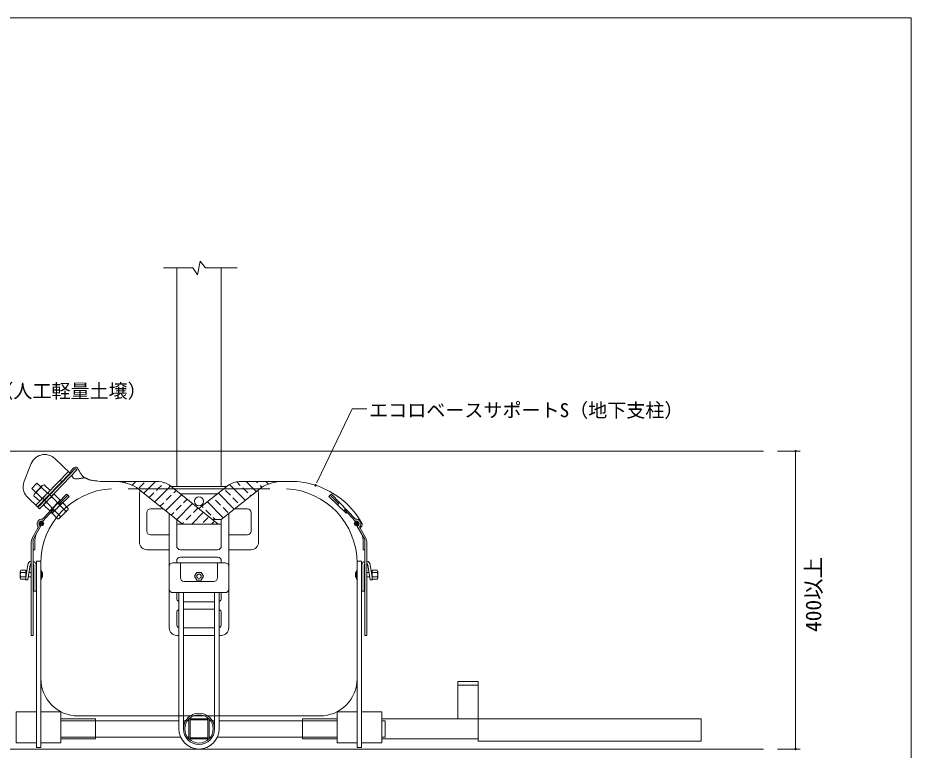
# Model space of a CAD drawing. Units: millimetres, scale not verified. Extents: x -1100 to 1100, y -752 to 752.
# Drawn here: x -100 to 1100, y -231 to 752 of the extents above; entities that cross this region are included whole.
import ezdxf
from ezdxf.enums import TextEntityAlignment as Align

# ---------------------------------------------------------------- set-up
doc = ezdxf.new("R2010")
doc.units = ezdxf.units.MM
doc.header["$LTSCALE"] = 4
doc.header["$PDMODE"] = 32
doc.header["$PDSIZE"] = 2
for name, color, linetype, lineweight in [('0-9_図面枠', 7, 'Continuous', 18), ('0-A_寸法', 7, 'Continuous', 18), ('0-C_地下支柱', 2, 'Continuous', 18), ('0-D_透水', 6, 'Continuous', 18), ('0-E_文字', 7, 'Continuous', 18), ('1-0_ｿｲﾙ', 2, 'Continuous', 18)]:
    doc.layers.add(name, color=color, linetype=linetype, lineweight=lineweight)
doc.styles.add('ＭＳ ゴシック', font='')
doc.styles.get('ＭＳ ゴシック').set_extended_font_data('MS Gothic')

msp = doc.modelspace()

# ---------------------------------------------------------------- linework, layer by layer
at = {"layer": '0-9_図面枠'}
msp.add_lwpolyline([(-1100, 752), (1100, 752), (1100, -752), (-1100, -752)], close=True, dxfattribs=at)
at = {"layer": '0-A_寸法'}
for p, q in [((920.408, 170.256), (950.889, 170.256)), ((920.408, -229.744), (950.889, -229.744))]:
    msp.add_line(p, q, dxfattribs=at)
msp.add_lwpolyline([(944.639, 170.256), (944.639, -229.744), (944.639, 170.256)], dxfattribs=at)
for p in [(944.639, 170.256), (944.639, -229.744)]:
    msp.add_point(p, dxfattribs=at)
at = {"layer": '0-C_地下支柱'}
for p, q in [((112.944, 416.199), (112.944, 122.872)), ((172.944, 416.166), (172.944, 122.872)), ((-91.99, 129.947), (-83.48, 151.279)), ((-32.616, 142.982), (-76.252, 97.541)), ((-30.308, 140.765), (-73.944, 95.324)), ((-32.255, 137.87), (-71.995, 96.487)), ((-71.347, 92.83), (-29.939, 135.951)), ((-81.806, 120.136), (-76.32, 114.869)), ((-78.052, 113.066), (-67.662, 123.885)), ((-68.51, 121.233), (-60.702, 113.735)), ((-57.238, 117.341), (-65.047, 124.839)), ((-43.698, 131.441), (-41.39, 129.225)), ((10.448, 129.582), (88.826, 129.582)), ((42.989, 127.843), (44.728, 129.582)), ((52.941, 124.537), (57.986, 129.582)), ((120.704, 72.372), (59.11, 121.588)), ((62.564, 120.902), (69.193, 127.531)), ((95.71, 127.531), (96.051, 127.873)), ((168.762, 72.372), (102.801, 125.078)), ((180.325, 122.872), (105.562, 122.872)), ((142.944, 93.002), (183.086, 125.078)), ((172.692, 78.372), (226.777, 121.588)), ((198.461, 124.217), (193.731, 128.947)), ((266.066, 129.582), (197.061, 129.582)), ((221.663, 127.531), (219.612, 129.582)), ((227.317, 121.877), (224.978, 124.217)), ((236.531, 125.922), (232.87, 129.582)), ((-78.9, 110.414), (-71.091, 102.915)), ((-75.436, 114.02), (-67.628, 106.522)), ((-71.091, 102.915), (-57.238, 117.341)), ((-34.941, 112.594), (-67.239, 78.878)), ((-37.194, 90.778), (-60.021, 114.034)), ((-33.34, 110.942), (-44.66, 99.968)), ((-33.34, 110.942), (-34.941, 112.594)), ((238.223, 119.639), (47.664, 119.639)), ((62.944, 112.872), (62.944, 47.872)), ((76.151, 107.972), (82.452, 114.273)), ((98.26, 90.306), (119.604, 111.651)), ((99.024, 104.33), (105.654, 110.958)), ((108.968, 114.273), (112.235, 117.54)), ((167.944, 112.872), (117.944, 112.872)), ((190.39, 92.514), (169.045, 113.858)), ((185.203, 110.958), (178.574, 117.588)), ((212.498, 110.18), (211.72, 110.958)), ((222.944, 47.872), (222.944, 112.872)), ((319.216, 110.942), (320.817, 112.594)), ((319.216, 110.942), (330.536, 99.968)), ((320.817, 112.594), (353.116, 78.878)), ((-44.331, 83.773), (-67.158, 107.029)), ((-43.059, 98.317), (-45.855, 101.201)), ((90.89, 96.195), (95.71, 101.015)), ((112.283, 91.071), (118.912, 97.7)), ((112.999, 78.529), (134.344, 99.874)), ((122.226, 101.015), (126.974, 105.763)), ((148.743, 94.386), (146.936, 96.192)), ((175.651, 80.736), (154.306, 102.081)), ((162.001, 107.644), (161.675, 107.97)), ((171.945, 97.7), (165.316, 104.33)), ((195.147, 101.015), (188.518, 107.644)), ((328.935, 98.317), (331.731, 101.201)), ((-71.347, 92.83), (-73.511, 94.908)), ((-52.918, 91.247), (-66.769, 76.406)), ((-51.674, 89.964), (-54.162, 92.53)), ((-44.367, 80.241), (-33.662, 90.749)), ((-36.305, 89.872), (-37.194, 90.778)), ((72.944, 87.872), (72.944, 62.872)), ((95.048, 92.872), (77.944, 92.872)), ((102.944, 86.564), (102.944, -67.128)), ((105.629, 84.418), (108.968, 87.756)), ((125.541, 77.813), (132.17, 84.442)), ((133.358, 72.372), (149.083, 88.097)), ((135.484, 87.756), (141.713, 93.985)), ((158.686, 84.442), (152.058, 91.071)), ((181.888, 87.756), (175.259, 94.386)), ((182.944, -67.128), (182.944, 86.564)), ((207.944, 92.872), (190.839, 92.872)), ((212.944, 62.872), (212.944, 87.872)), ((337.551, 89.964), (340.038, 92.53)), ((338.794, 91.247), (352.646, 76.406)), ((-70.232, 70.337), (-71.433, 74.2)), ((-68.796, 69.926), (-70.48, 75.347)), ((-67.56, 70.161), (-69.33, 75.858)), ((-66.493, 70.942), (-68.01, 75.821)), ((-65.748, 72.755), (-66.366, 74.744)), ((-43.442, 82.867), (-44.331, 83.773)), ((102.944, 78.372), (102.944, 72.372)), ((112.944, 78.573), (112.944, 42.872)), ((112.944, 72.372), (172.944, 72.372)), ((120.368, 72.64), (122.226, 74.498)), ((120.704, 72.372), (168.762, 72.372)), ((148.743, 74.498), (155.372, 81.128)), ((159.875, 72.372), (163.822, 76.319)), ((172.944, 78.372), (161.253, 78.372)), ((164.756, 78.372), (162.001, 81.128)), ((172.944, 42.872), (172.944, 78.573)), ((182.944, 78.372), (182.944, 72.372)), ((353.468, 70.146), (352.097, 74.557)), ((354.84, 69.943), (353.111, 75.506)), ((356.038, 70.3), (354.301, 75.89)), ((357.065, 71.208), (355.663, 75.72)), ((-73.526, 66.92), (-81.161, 53.32)), ((-69.842, 68.985), (-79.413, 52.688)), ((-72.794, 68.314), (-73.526, 66.92)), ((355.718, 68.985), (365.289, 52.688)), ((359.402, 66.92), (358.67, 68.314)), ((359.402, 66.92), (367.037, 53.32)), ((77.944, 57.872), (102.944, 57.872)), ((182.944, 57.872), (207.944, 57.872)), ((72.944, 37.872), (102.944, 37.872)), ((117.944, 37.872), (167.944, 37.872)), ((182.944, 37.872), (212.944, 37.872)), ((167.944, 27.872), (117.944, 27.872)), ((-69.556, 22.315), (-75.556, 22.315)), ((102.944, 15.226), (102.944, -14.774)), ((177.944, 20.226), (107.944, 20.226)), ((112.944, 22.872), (112.944, 20.226)), ((172.944, 20.226), (172.944, 22.872)), ((182.944, -14.774), (182.944, 15.226)), ((355.444, 22.315), (361.444, 22.315)), ((355.444, -110.361), (355.444, 19.778)), ((-97.2, 8.815), (-97.2, -0.185)), ((-89.97, 7.315), (-96.465, 7.315)), ((-96.465, 1.315), (-89.97, 1.315)), ((-89.97, 7.315), (-88.582, 7.315)), ((-86.461, 1.315), (-82.412, 1.315)), ((-82.412, 1.315), (-86.461, 1.315)), ((-85.567, 7.315), (-82.412, 7.315)), ((-85.567, 7.315), (-82.412, 7.315)), ((-80.112, 7.315), (-79.056, 7.315)), ((-80.112, 7.315), (-79.056, 7.315)), ((-79.056, 1.315), (-80.112, 1.315)), ((-80.112, 1.315), (-79.056, 1.315)), ((-76.056, 7.315), (-75.556, 7.315)), ((-76.056, 1.315), (-75.556, 1.315)), ((-69.061, 10.315), (-69.556, 10.315)), ((-69.061, 7.315), (-69.556, 7.315)), ((-69.556, 7.315), (-67.334, 7.315)), ((-69.556, 1.315), (-67.334, 1.315)), ((-68.326, 8.815), (-68.326, -0.185)), ((-67.334, 7.315), (-67.334, 1.315)), ((353.221, 7.315), (353.221, 1.315)), ((355.444, 7.315), (353.221, 7.315)), ((355.444, 1.315), (353.221, 1.315)), ((354.213, 8.815), (354.213, -0.185)), ((354.948, 10.315), (355.444, 10.315)), ((354.948, 7.315), (355.444, 7.315)), ((361.944, 7.315), (361.444, 7.315)), ((361.944, 1.315), (361.444, 1.315)), ((366, 7.315), (364.944, 7.315)), ((366, 7.315), (364.944, 7.315)), ((364.944, 1.315), (366, 1.315)), ((366, 1.315), (364.944, 1.315)), ((371.454, 7.315), (368.3, 7.315)), ((371.454, 7.315), (368.3, 7.315)), ((372.348, 1.315), (368.3, 1.315)), ((368.3, 1.315), (372.348, 1.315)), ((375.856, 7.315), (374.47, 7.315)), ((375.856, 7.315), (382.352, 7.315)), ((382.352, 1.315), (375.856, 1.315)), ((383.087, 8.815), (383.087, -0.185)), ((-69.556, -1.685), (-69.061, -1.685)), ((-69.556, -5.222), (-69.556, -135.361)), ((122.944, -4.774), (162.944, -4.774)), ((355.444, -1.685), (354.948, -1.685)), ((107.944, -19.774), (177.944, -19.774)), ((112.944, -19.774), (112.944, -27.128)), ((115.944, -19.774), (115.944, -202.744)), ((121.944, -19.774), (121.944, -202.744)), ((163.944, -19.774), (163.944, -202.744)), ((169.944, -19.774), (169.944, -202.744)), ((172.944, -27.128), (172.944, -19.774)), ((121.944, -32.128), (163.944, -32.128)), ((112.944, -47.128), (112.944, -62.128)), ((112.944, -47.128), (112.944, -62.128)), ((163.944, -42.128), (121.944, -42.128)), ((163.944, -42.128), (121.944, -42.128)), ((172.944, -62.128), (172.944, -47.128)), ((172.944, -62.128), (172.944, -47.128)), ((121.944, -67.128), (163.944, -67.128)), ((121.944, -67.128), (163.944, -67.128)), ((112.944, -77.128), (115.944, -77.128)), ((121.944, -77.128), (163.944, -77.128)), ((169.944, -77.128), (172.944, -77.128)), ((490.944, -189.244), (490.944, -139.244)), ((517.944, -139.244), (490.944, -139.244)), ((517.944, -189.244), (517.944, -139.244)), ((517.944, -144.244), (490.944, -144.244)), ((3.944, -191.744), (-42.556, -191.744)), ((-19.556, -185.361), (305.444, -185.361)), ((115.944, -191.744), (3.944, -191.744)), ((125.055, -191.744), (121.944, -191.744)), ((129.444, -191.744), (127.452, -191.744)), ((156.444, -191.744), (158.436, -191.744)), ((160.832, -191.744), (163.944, -191.744)), ((169.944, -191.744), (281.944, -191.744)), ((281.944, -191.744), (328.444, -191.744)), ((388.444, -191.744), (392.944, -191.744)), ((392.944, -191.744), (392.944, -213.744)), ((517.944, -189.244), (817.944, -189.244)), ((817.944, -189.244), (817.944, -219.244)), ((3.944, -213.744), (-42.556, -213.744)), ((118.286, -213.744), (3.944, -213.744)), ((129.444, -213.744), (127.452, -213.744)), ((156.444, -213.744), (158.436, -213.744)), ((167.601, -213.744), (281.944, -213.744)), ((281.944, -213.744), (328.444, -213.744)), ((388.444, -213.744), (392.944, -213.744)), ((388.444, -216.244), (517.944, -216.244)), ((517.944, -219.244), (817.944, -219.244))]:
    msp.add_line(p, q, dxfattribs=at)
for points in [[(95.049, 416.199), (134.633, 416.199), (140.867, 407.108), (144.392, 425.279), (151.834, 416.166), (194.052, 416.166)], [(-50.432, 160.089), (-29.875, 140.349), (-73.511, 94.908), (-87.264, 108.115)], [(-29.939, 135.951), (-21.346, 144.899), (-23.51, 146.977), (-29.875, 140.349)], [(-29.337, 140.868), (-29.342, 141.024), (-29.344, 141.09), (-29.345, 141.174), (-29.345, 141.279), (-29.342, 141.407), (-29.335, 141.561), (-29.324, 141.744), (-29.306, 141.96), (-29.281, 142.21), (-29.246, 142.499), (-29.191, 142.826), (-29.102, 143.193), (-28.967, 143.602), (-28.773, 144.052), (-28.508, 144.546), (-28.159, 145.083), (-27.713, 145.666), (-27.163, 146.288), (-26.523, 146.915), (-25.811, 147.506), (-25.046, 148.022), (-24.246, 148.421), (-23.432, 148.662), (-22.62, 148.706), (-21.832, 148.51), (-21.08, 148.048), (-20.365, 147.358), (-19.682, 146.486), (-19.029, 145.483), (-18.4, 144.398), (-17.792, 143.282), (-17.2, 142.183), (-16.62, 141.151), (-16.051, 140.226), (-15.494, 139.408), (-14.955, 138.69), (-14.438, 138.06), (-13.949, 137.51), (-13.491, 137.032)], [(-10.82, 134.473), (-12.013, 134.288), (-12.514, 134.21), (-13.114, 134.117), (-13.798, 134.01), (-14.554, 133.893), (-15.368, 133.766), (-16.227, 133.633), (-17.116, 133.495), (-18.024, 133.354), (-18.936, 133.214), (-19.843, 133.087), (-20.733, 132.985), (-21.598, 132.922), (-22.426, 132.911), (-23.208, 132.965), (-23.934, 133.097), (-24.594, 133.32), (-25.179, 133.642), (-25.693, 134.045), (-26.14, 134.505), (-26.524, 134.998), (-26.852, 135.503), (-27.127, 135.994), (-27.354, 136.45), (-27.538, 136.845), (-27.685, 137.162), (-27.798, 137.406), (-27.882, 137.586), (-27.942, 137.714), (-27.981, 137.798), (-28.006, 137.85), (-28.02, 137.878), (-28.044, 137.924)], [(-13.491, 137.032), (-13.07, 136.616), (-12.691, 136.253), (-12.357, 135.935), (-12.065, 135.658), (-11.814, 135.419), (-11.6, 135.215), (-11.419, 135.043), (-11.269, 134.9), (-11.147, 134.784), (-10.82, 134.473)], [(-10.82, 134.473), (-10.296, 134.312), (-10.077, 134.244), (-9.814, 134.161), (-9.516, 134.062), (-9.187, 133.946), (-8.836, 133.812), (-8.466, 133.661), (-8.087, 133.492), (-7.703, 133.304), (-7.316, 133.097), (-6.908, 132.874), (-6.454, 132.639), (-5.93, 132.394), (-5.312, 132.144), (-4.577, 131.891), (-3.7, 131.638), (-2.658, 131.39), (-1.439, 131.148), (-0.084, 130.916), (1.354, 130.697), (2.822, 130.492), (4.266, 130.305), (5.634, 130.137), (6.872, 129.992), (10.448, 129.582)], [(-81.806, 120.136), (-74.879, 127.349), (-69.394, 122.082)], [(68.781, 113.861), (74.559, 119.639), (84.502, 129.582)], [(83.52, 102.084), (101.076, 119.639), (104.866, 123.429)], [(85.766, 117.588), (87.817, 119.639), (92.395, 124.217)], [(205.129, 104.291), (189.781, 119.639), (183.924, 125.496)], [(208.405, 114.273), (203.039, 119.639), (201.776, 120.902)], [(219.868, 116.068), (216.298, 119.639), (206.354, 129.582)], [(-65.302, 97.356), (-57.493, 89.858), (-43.641, 104.284), (-51.449, 111.782)], [(-55.696, 88.052), (-54.704, 87.027), (-31.739, 109.291), (-33.34, 110.942), (-44.66, 99.968)], [(341.573, 88.052), (340.58, 87.027), (317.615, 109.291), (319.216, 110.942), (330.536, 99.968)], [(-47.01, 79.365), (-54.593, 87.09), (-40.32, 101.1), (-32.736, 93.375)], [(-82.423, 46.77), (-82.423, -77.128), (-80.123, -77.128), (-80.123, 46.813)], [(-80.123, 46.813), (-80.123, 37.872), (-77.823, 37.872), (-77.823, 47.891)], [(366, 46.813), (366, 37.872), (363.7, 37.872), (363.7, 47.891)], [(368.3, 46.77), (368.3, -77.128), (366, -77.128), (366, 46.813)], [(-86.982, 18.178), (-90.056, -2.685), (-87.056, -2.685), (-84.026, 17.66)], [(-79.056, -17.685), (-76.056, -17.685), (-76.056, 1.315), (-76.056, 17.315)], [(-79.056, 17.315), (-79.056, 1.315), (-79.056, -17.685)], [(-75.556, 22.315), (-75.556, -227.655), (-69.556, -227.655), (-69.556, 22.315)], [(167.944, 0.226), (167.944, 20.226), (117.944, 20.226), (117.944, 0.226)], [(361.444, 22.315), (361.444, -227.655), (355.444, -227.655), (355.444, 22.315)], [(364.944, -17.685), (361.944, -17.685), (361.944, 1.315), (361.944, 17.315)], [(364.944, 17.315), (364.944, 1.315), (364.944, -17.685)], [(372.868, 18.178), (375.944, -2.685), (372.944, -2.685), (369.914, 17.66)], [(-96.465, 10.315), (-89.97, 10.315), (-89.97, -1.685), (-96.465, -1.685)], [(-89.467, 1.315), (-89.97, 1.315), (-89.97, 7.315), (-88.582, 7.315)], [(375.354, 1.315), (375.856, 1.315), (375.856, 7.315), (374.47, 7.315)], [(382.352, 10.315), (375.856, 10.315), (375.856, -1.685), (382.352, -1.685)], [(-75.556, -179.655), (-102.556, -179.655), (-102.556, -221.655), (-75.556, -221.655)], [(-69.556, -221.655), (-42.556, -221.655), (-42.556, -179.655), (-69.556, -179.655)], [(355.444, -221.655), (328.444, -221.655), (328.444, -179.655), (355.444, -179.655)], [(361.444, -179.655), (388.444, -179.655), (388.444, -221.655), (361.444, -221.655)], [(-42.556, -189.244), (3.944, -189.244), (3.944, -216.244), (-42.556, -216.244)], [(-20.056, -189.244), (3.944, -189.244), (3.944, -216.244), (-20.056, -216.244)], [(328.444, -189.244), (281.944, -189.244), (281.944, -216.244), (328.444, -216.244)], [(305.944, -189.244), (281.944, -189.244), (281.944, -216.244), (305.944, -216.244)], [(517.944, -219.244), (517.944, -189.244), (388.444, -189.244)]]:
    msp.add_lwpolyline(points, dxfattribs=at)
for points in [[(139.944, 7.423), (145.944, 7.423), (148.944, 2.226), (145.944, -2.97), (139.944, -2.97), (136.944, 2.226)], [(129.444, -189.244), (156.444, -189.244), (156.444, -216.244), (129.444, -216.244)], [(130.944, -190.744), (154.944, -190.744), (154.944, -214.744), (130.944, -214.744)]]:
    msp.add_lwpolyline(points, close=True, dxfattribs=at)
for centre, radius in [((142.944, 102.872), 6), ((-68.732, 72.92), 3), ((354.608, 72.92), 3), ((142.944, 2.226), 3), ((142.944, -202.744), 21), ((142.944, -202.744), 19)]:
    msp.add_circle(centre, radius, dxfattribs=at)
for centre, radius, start, end in [((-64.284, 145.664), 20, 46.161, 163.694), ((-73.412, 122.541), 20, 158.265, 199.273), ((-65.06, 110.988), 10.81, 108.609, 163.712), ((-65.382, 121.695), 3.162, 83.919, 188.403), ((26.172, 60.597), 69.318, 61.629, 84.39), ((81.871, 84.069), 46.041, 62.962, 81.311), ((105.944, 119.872), 3, 90, 96.803), ((105.944, 119.872), 3, 90, 96.803), ((179.944, 119.872), 3, 83.197, 90), ((204.016, 84.069), 46.041, 98.689, 117.038), ((259.715, 60.597), 69.318, 97.368, 118.371), ((266.066, 19.832), 109.75, 54.566, 90), ((-73.412, 122.541), 20, 199.273, 226.161), ((-75.771, 110.876), 3.162, 83.919, 188.403), ((30.444, 19.778), 100, 93.026, 180), ((-51.462, 97.93), 10.81, 108.609, 163.712), ((-51.784, 108.637), 3.162, 83.919, 188.403), ((72.944, 112.872), 10, 151.895, 180), ((212.944, 112.872), 10, 0, 28.105), ((255.444, 19.778), 100, 0, 86.974), ((266.066, 19.832), 109.75, 28.872, 54.566), ((-62.174, 97.818), 3.162, 83.919, 188.403), ((-46.586, 93.21), 10.81, 286.915, 342.018), ((-35.877, 93.005), 3.162, 262.225, 6.708), ((77.944, 87.872), 5, 90, 180), ((207.944, 87.872), 5, 0, 90), ((-68.207, 72.644), 6.308, 81.179, 223.355), ((-68.193, 72.649), 4.018, 69.251, 245.768), ((-46.582, 82.498), 3.162, 262.225, 6.708), ((354.069, 72.649), 4.018, 294.232, 110.749), ((354.083, 72.644), 6.308, 316.645, 98.821), ((356.843, 72.011), 5.393, 296.629, 8.691), ((356.843, 72.011), 5.393, 296.629, 8.691), ((-46.076, 47.368), 31.751, 155.56, 180.943), ((77.944, 62.872), 5, 180, 270), ((207.944, 62.872), 5, 270, 0), ((331.953, 47.368), 31.751, 359.057, 24.44), ((-71.324, 48.027), 11.17, 151.718, 186.462), ((-64.104, 47.856), 16.053, 162.483, 183.745), ((349.98, 47.856), 16.053, 356.255, 17.517), ((357.2, 48.027), 11.17, 353.538, 28.282), ((72.944, 47.872), 10, 180, 270), ((117.944, 42.872), 5, 180, 270), ((167.944, 42.872), 5, 270, 0), ((212.944, 47.872), 10, 270, 0), ((117.944, 22.872), 5, 90, 180), ((167.944, 22.872), 5, 0, 90), ((-82.056, 17.315), 5, 94.083, 180), ((-82.056, 17.315), 2, 100.255, 180), ((-81.056, 17.315), 5, 0, 79.118), ((-81.056, 17.315), 2, 0, 61.837), ((107.944, 15.226), 5, 90, 180), ((177.944, 15.226), 5, 0, 90), ((366.944, 17.315), 5, 100.882, 180), ((366.944, 17.315), 2, 118.163, 180), ((367.944, 17.315), 5, 0, 85.917), ((367.944, 17.315), 2, 0, 79.745), ((-95.303, 8.815), 1.897, 127.75821, 232.24179), ((-90.714, 4.316), 6.486, 152.45818, 207.56092), ((-95.303, -0.185), 1.897, 127.75821, 232.24179), ((-74.812, 4.315), 6.486, 332.449, 27.551), ((-70.223, 8.815), 1.897, 307.758, 52.242), ((-70.223, -0.185), 1.897, 307.758, 52.242), ((122.944, 0.226), 5, 180, 270), ((162.944, 0.226), 5, 270, 360), ((360.698, 4.315), 6.486, 152.449, 207.551), ((356.11, 8.815), 1.897, 127.758, 232.242), ((356.11, -0.185), 1.897, 127.758, 232.242), ((381.19, 8.815), 1.897, 307.75821, 52.24179), ((376.602, 4.314), 6.486, 332.45818, 27.56092), ((381.19, -0.185), 1.897, 307.75821, 52.24179), ((107.944, -14.774), 5, 180, 270), ((177.944, -14.774), 5, 270, 360), ((117.944, -27.128), 5, 180, 246.422), ((167.944, -27.128), 5, 293.578, 0), ((117.944, -47.128), 5, 113.578, 180), ((117.944, -47.128), 5, 113.578, 180), ((167.944, -47.128), 5, 0, 66.422), ((167.944, -47.128), 5, 0, 66.422), ((112.944, -67.128), 10, 180, 270), ((117.944, -62.128), 5, 180, 246.422), ((117.944, -62.128), 5, 180, 246.422), ((167.944, -62.128), 5, 293.578, 0), ((167.944, -62.128), 5, 293.578, 0), ((172.944, -67.128), 10, 270, 0), ((-19.556, -135.361), 50, 180, 270), ((305.444, -135.361), 50, 270, 0), ((142.944, -202.744), 27, 180, 0)]:
    msp.add_arc(centre, radius, start, end, dxfattribs=at)
at = {"layer": '0-D_透水'}
msp.add_lwpolyline([(-796.353, 170.256), (-796.353, 69.713), (-720.363, 69.713), (-720.363, -143.202), (-692.288, -171.277), (-607.053, -171.277), (-607.053, -229.744), (901.658, -229.744)], dxfattribs=at)
at = {"layer": '0-E_文字'}
msp.add_lwpolyline([(300.974, 127.535), (302.483, 130.693), (348.591, 227.161), (368.591, 227.161)], dxfattribs=at)
msp.add_point((299.464, 124.377), dxfattribs=at)
at = {"layer": '1-0_ｿｲﾙ'}
msp.add_line((-796.353, 170.256), (901.658, 170.256), dxfattribs=at)

# ---------------------------------------------------------------- texts
at = {"layer": '0-A_寸法', "style": 'ＭＳ ゴシック'}
msp.add_text('400以上', height=21.11, rotation=90, dxfattribs=at).set_placement((985.561, -72.584), align=Align.BOTTOM_LEFT)
at = {"layer": '0-E_文字', "style": 'ＭＳ ゴシック'}
for s, p in [('エコロベースソイルＣＡ（人工軽量土壌）', (-413.756, 236.009)), ('エコロベースサポートS（地下支柱）', (371.591, 210.169))]:
    msp.add_text(s, height=18.77, dxfattribs=at).set_placement(p, align=Align.BOTTOM_LEFT)

doc.saveas('drawing.dxf')
